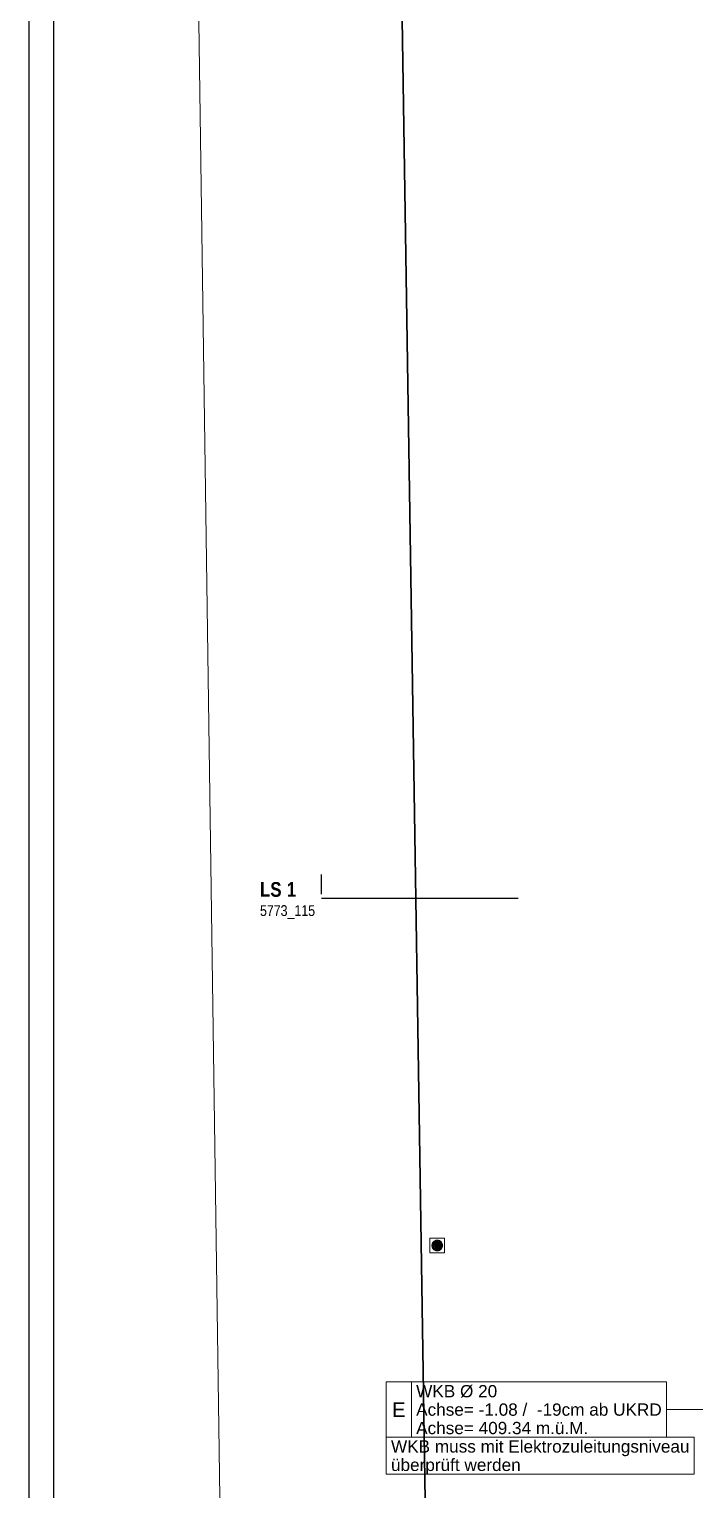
# Model space of a CAD drawing. Extents: x 885 to 2021, y 330 to 1122.
# Drawn here: x 886.4 to 1021.8, y 552.3 to 849.6 of the extents above; entities that cross this region are included whole.
import ezdxf
from ezdxf.lldxf.tags import DXFTag

# ---------------------------------------------------------------- set-up
doc = ezdxf.new("R2010")
doc.units = 0
doc.layers.get('0').update_dxf_attribs({"lineweight": 18})
for name, color, linetype, lineweight in [('000 Kataster', 7, 'Continuous', 25), ('000-3 Kataster Parzellengrenzen', 7, 'Continuous', 25), ('200 Schnittlinien', 7, 'Continuous', 25), ('320 Sanitär Neu', 7, 'Continuous', 25)]:
    doc.layers.add(name, color=color, linetype=linetype, lineweight=lineweight)
doc.layers.add('A_Durchbruchbeschriftung', color=7, linetype='Continuous', lineweight=18, true_color=0x008080)
doc.layers.add('GP_Kopf', color=7, linetype='Continuous', lineweight=25, true_color=0xffff80)
doc.styles.get("Standard").update_dxf_attribs({"font": 'arial.ttf'})
tags = doc.linetypes.add('Strich 6_1mm', pattern=[0.35, 0.3, -0.05]).pattern_tags.tags
tags[6:7] = [DXFTag(74, 4), DXFTag(75, 0), DXFTag(340, '0'), DXFTag(46, 1.0), DXFTag(50, 0.0), DXFTag(44, 0.0), DXFTag(45, 0.0)]
tags[4:5] = [DXFTag(74, 4), DXFTag(75, 0), DXFTag(340, '0'), DXFTag(46, 1.0), DXFTag(50, 0.0), DXFTag(44, 0.0), DXFTag(45, 0.0)]
tags = doc.linetypes.add('Strichpunkt 6_2_2mm Schnitt', pattern=[0.5, 0.3, -0.1, 0, -0.1]).pattern_tags.tags
tags[10:11] = [DXFTag(74, 4), DXFTag(75, 0), DXFTag(340, '0'), DXFTag(46, 1.0), DXFTag(50, 0.0), DXFTag(44, 0.0), DXFTag(45, 0.0)]
tags[8:9] = [DXFTag(74, 4), DXFTag(75, 0), DXFTag(340, '0'), DXFTag(46, 1.0), DXFTag(50, 0.0), DXFTag(44, 0.0), DXFTag(45, 0.0)]
tags[6:7] = [DXFTag(74, 4), DXFTag(75, 0), DXFTag(340, '0'), DXFTag(46, 1.0), DXFTag(50, 0.0), DXFTag(44, 0.0), DXFTag(45, 0.0)]
tags[4:5] = [DXFTag(74, 4), DXFTag(75, 0), DXFTag(340, '0'), DXFTag(46, 1.0), DXFTag(50, 0.0), DXFTag(44, 0.0), DXFTag(45, 0.0)]

# ---------------------------------------------------------------- blocks, each defined once
blk = doc.blocks.new('Polygon-A0T8DHY5AL', base_point=(891.37, 366.97))
at = {"color": 0, "linetype": 'ByBlock', "lineweight": -2, "ltscale": 0.25}
blk.add_line((891.37, 366.97), (891.37, 951.03), dxfattribs=at)
blk = doc.blocks.new('Polygon-A0T8DHY7AL', base_point=(886.37, 361.97))
at = {"color": 0, "linetype": 'ByBlock', "lineweight": -2, "ltscale": 0.25}
blk.add_line((886.37, 361.97), (886.37, 955.97), dxfattribs=at)
blk = doc.blocks.new('Referenz-A0T8DHYUAL', base_point=(896.59, 372.19))
at = {"layer": '000 Kataster', "color": 0, "linetype": 'Continuous', "lineweight": 13, "ltscale": 0.0169}
for p, q in [((920.72, 861.27), (925.3, 538.57)), ((920.72, 861.27), (925.3, 538.57)), ((962.14, 860.66), (967.16, 535.1)), ((967.16, 535.1), (962.14, 860.66))]:
    blk.add_line(p, q, dxfattribs=at)
at = {"layer": '000 Kataster', "color": 0, "linetype": 'Strich 6_1mm', "lineweight": 13, "ltscale": 0.002197}
blk.add_line((962.14, 860.66), (967.16, 535.1), dxfattribs=at)
at = {"layer": '000-3 Kataster Parzellengrenzen', "color": 0, "linetype": 'Continuous', "lineweight": -2, "ltscale": 0.0625}
for p, q in [((962.14, 860.66), (967.16, 535.1)), ((967.16, 535.1), (962.14, 860.66))]:
    blk.add_line(p, q, dxfattribs=at)
at = {"layer": '200 Schnittlinien', "color": 0, "lineweight": -2}
blk.add_line((945.86, 673.54), (945.86, 677.54), dxfattribs=at)
at = {"layer": '200 Schnittlinien', "color": 0, "linetype": 'Strichpunkt 6_2_2mm Schnitt', "lineweight": -2, "ltscale": 0.0625}
blk.add_line((945.86, 672.74), (985.86, 672.74), dxfattribs=at)
at = {"layer": '320 Sanitär Neu', "color": 0, "lineweight": 13}
for p, q in [((967.91, 603.5), (967.91, 600.5)), ((970.91, 603.5), (967.91, 603.5)), ((968.54, 602.5), (968.43, 602.5)), ((968.54, 601.5), (968.43, 601.5)), ((970.91, 600.5), (970.91, 603.5)), ((967.91, 600.5), (970.91, 600.5))]:
    blk.add_line(p, q, dxfattribs=at)
at = {"layer": '320 Sanitär Neu', "color": 0, "linetype": 'Continuous', "lineweight": 13, "ltscale": 0.0169}
for p, q in [((968.32, 602.15), (968.31, 602)), ((968.31, 602), (968.32, 601.86)), ((968.35, 602.29), (968.32, 602.15)), ((968.32, 601.86), (968.35, 601.72)), ((968.39, 602.42), (968.35, 602.29)), ((968.35, 601.72), (968.39, 601.58)), ((968.46, 602.55), (968.39, 602.42)), ((968.39, 601.58), (968.46, 601.45)), ((968.42, 602.13), (968.41, 602)), ((968.41, 602), (968.42, 601.87)), ((968.44, 602.26), (968.42, 602.13)), ((968.42, 601.87), (968.44, 601.74)), ((968.49, 602.39), (968.44, 602.26)), ((968.44, 601.74), (968.49, 601.62)), ((968.54, 602.67), (968.46, 602.55)), ((968.46, 601.45), (968.54, 601.33)), ((968.54, 602.5), (968.49, 602.39)), ((968.49, 601.62), (968.54, 601.5)), ((968.63, 602.78), (968.54, 602.67)), ((968.62, 602.61), (968.54, 602.5)), ((968.54, 601.5), (968.62, 601.39)), ((968.54, 601.33), (968.63, 601.22)), ((968.7, 602.71), (968.62, 602.61)), ((968.62, 601.39), (968.7, 601.3)), ((968.74, 602.88), (968.63, 602.78)), ((968.63, 601.22), (968.74, 601.13)), ((968.8, 602.8), (968.7, 602.71)), ((968.7, 601.3), (968.8, 601.21)), ((968.86, 602.96), (968.74, 602.88)), ((968.74, 601.13), (968.86, 601.05)), ((968.91, 602.87), (968.8, 602.8)), ((968.8, 601.21), (968.91, 601.14)), ((968.99, 603.02), (968.86, 602.96)), ((968.86, 601.05), (968.99, 600.99)), ((969.03, 602.93), (968.91, 602.87)), ((968.91, 601.14), (969.03, 601.08)), ((969.13, 603.07), (968.99, 603.02)), ((968.99, 600.99), (969.13, 600.94)), ((969.15, 602.97), (969.03, 602.93)), ((969.03, 601.08), (969.15, 601.04)), ((969.27, 603.09), (969.13, 603.07)), ((969.13, 600.94), (969.27, 600.91)), ((969.28, 602.99), (969.15, 602.97)), ((969.15, 601.04), (969.28, 601.01)), ((969.41, 603.1), (969.27, 603.09)), ((969.27, 600.91), (969.41, 600.9)), ((969.41, 603), (969.28, 602.99)), ((969.28, 601.01), (969.41, 601)), ((969.55, 603.09), (969.41, 603.1)), ((969.54, 602.99), (969.41, 603)), ((969.41, 601), (969.54, 601.01)), ((969.41, 600.9), (969.55, 600.91)), ((969.67, 602.97), (969.54, 602.99)), ((969.54, 601.01), (969.67, 601.04)), ((969.69, 603.07), (969.55, 603.09)), ((969.55, 600.91), (969.69, 600.94)), ((969.79, 602.93), (969.67, 602.97)), ((969.67, 601.04), (969.79, 601.08)), ((969.83, 603.02), (969.69, 603.07)), ((969.69, 600.94), (969.83, 600.99)), ((969.91, 602.87), (969.79, 602.93)), ((969.79, 601.08), (969.91, 601.14)), ((969.96, 602.96), (969.83, 603.02)), ((969.83, 600.99), (969.96, 601.05)), ((970.02, 602.8), (969.91, 602.87)), ((969.91, 601.14), (970.02, 601.21)), ((970.08, 602.88), (969.96, 602.96)), ((969.96, 601.05), (970.08, 601.13)), ((970.12, 602.71), (970.02, 602.8)), ((970.02, 601.21), (970.12, 601.3)), ((970.19, 602.78), (970.08, 602.88)), ((970.08, 601.13), (970.19, 601.22)), ((970.2, 602.61), (970.12, 602.71)), ((970.12, 601.3), (970.2, 601.39)), ((970.28, 602.67), (970.19, 602.78)), ((970.19, 601.22), (970.28, 601.33)), ((970.28, 602.5), (970.2, 602.61)), ((970.2, 601.39), (970.28, 601.5)), ((970.36, 602.55), (970.28, 602.67)), ((970.33, 602.39), (970.28, 602.5)), ((970.28, 601.5), (970.33, 601.62)), ((970.28, 601.33), (970.36, 601.45)), ((970.38, 602.26), (970.33, 602.39)), ((970.33, 601.62), (970.38, 601.74)), ((970.43, 602.42), (970.36, 602.55)), ((970.36, 601.45), (970.43, 601.58)), ((970.4, 602.13), (970.38, 602.26)), ((970.38, 601.74), (970.4, 601.87)), ((970.41, 602), (970.4, 602.13)), ((970.4, 601.87), (970.41, 602)), ((970.47, 602.29), (970.43, 602.42)), ((970.43, 601.58), (970.47, 601.72)), ((970.5, 602.15), (970.47, 602.29)), ((970.47, 601.72), (970.5, 601.86)), ((970.51, 602), (970.5, 602.15)), ((970.5, 601.86), (970.51, 602))]:
    blk.add_line(p, q, dxfattribs=at)
at = {"layer": '320 Sanitär Neu', "color": 0, "linetype": 'Continuous', "lineweight": 0, "ltscale": 0.0169}
for points in [[(968.32, 602), (968.31, 602), (968.32, 602.18)], [(968.32, 602), (968.31, 602), (968.32, 602.17)], [(968.32, 601.83), (968.32, 602), (968.31, 602)], [(968.32, 601.83), (968.32, 602), (968.31, 602)], [(968.36, 602.18), (968.32, 602.18), (968.36, 602.34)], [(968.36, 602.17), (968.32, 602.17), (968.36, 602.34)], [(968.35, 601.83), (968.32, 601.83), (968.32, 602.18)], [(968.36, 601.66), (968.36, 602.18), (968.32, 602.18)], [(968.35, 601.83), (968.32, 601.83), (968.32, 602.17)], [(968.36, 601.66), (968.36, 602.17), (968.32, 602.17)], [(968.36, 601.66), (968.35, 601.83), (968.32, 601.83)], [(968.36, 601.66), (968.35, 601.83), (968.32, 601.83)], [(968.41, 602.34), (968.36, 602.34), (968.41, 602.46)], [(968.41, 602.34), (968.36, 602.34), (968.41, 602.45)], [(968.41, 601.66), (968.36, 601.66), (968.36, 602.34)], [(968.41, 602.08), (968.41, 602.34), (968.36, 602.34)], [(968.41, 601.93), (968.39, 601.93), (968.36, 602.34)], [(968.41, 602.08), (968.4, 602.08), (968.36, 602.34)], [(968.4, 601.66), (968.36, 601.66), (968.36, 602.34)], [(968.41, 601.55), (968.41, 602.34), (968.36, 602.34)], [(968.41, 601.54), (968.41, 601.66), (968.36, 601.66)], [(968.41, 601.55), (968.4, 601.66), (968.36, 601.66)], [(968.41, 601.54), (968.41, 601.93), (968.39, 601.93)], [(968.41, 601.93), (968.41, 602.08), (968.4, 602.08)], [(968.43, 602.46), (968.41, 602.46), (968.43, 602.5)], [(968.42, 602.45), (968.41, 602.45), (968.42, 602.48)], [(968.43, 602.19), (968.41, 602.19), (968.41, 602.46)], [(968.43, 602.19), (968.43, 602.46), (968.41, 602.46)], [(968.42, 602.16), (968.41, 602.16), (968.41, 602.45)], [(968.42, 602.16), (968.42, 602.45), (968.41, 602.45)], [(968.41, 602.08), (968.43, 602.19), (968.41, 602.19)], [(968.42, 602), (968.41, 602), (968.42, 602.16)], [(968.41, 602), (968.42, 602.16), (968.41, 602.16)], [(968.42, 601.85), (968.42, 602), (968.41, 602)], [(968.42, 601.55), (968.41, 601.55), (968.41, 602)], [(968.42, 601.85), (968.41, 601.85), (968.41, 602)], [(968.43, 601.54), (968.41, 601.54), (968.41, 601.93)], [(968.43, 601.81), (968.42, 601.81), (968.41, 601.93)], [(968.42, 601.52), (968.42, 601.85), (968.41, 601.85)], [(968.42, 601.52), (968.42, 601.55), (968.41, 601.55)], [(968.43, 601.5), (968.43, 601.54), (968.41, 601.54)], [(968.43, 602.48), (968.42, 602.48), (968.43, 602.5)], [(968.43, 602.19), (968.42, 602.19), (968.42, 602.48)], [(968.43, 602.19), (968.43, 602.48), (968.42, 602.48)], [(968.46, 602.16), (968.42, 602.16), (968.46, 602.31)], [(968.42, 602.16), (968.43, 602.19), (968.42, 602.19)], [(968.45, 601.85), (968.42, 601.85), (968.42, 602.16)], [(968.46, 601.69), (968.46, 602.16), (968.42, 602.16)], [(968.46, 601.69), (968.45, 601.85), (968.42, 601.85)], [(968.43, 601.52), (968.42, 601.52), (968.42, 601.85)], [(968.43, 601.81), (968.42, 601.81), (968.42, 601.85)], [(968.43, 601.5), (968.43, 601.81), (968.42, 601.81)], [(968.43, 601.5), (968.43, 601.81), (968.42, 601.81)], [(968.43, 601.5), (968.43, 601.52), (968.42, 601.52)], [(968.46, 602.5), (968.43, 602.5), (968.46, 602.55)], [(968.44, 602.23), (968.43, 602.23), (968.43, 602.5)], [(968.44, 602.23), (968.44, 602.5), (968.43, 602.5)], [(968.46, 602.31), (968.43, 602.31), (968.43, 602.5)], [(968.46, 602.31), (968.46, 602.5), (968.43, 602.5)], [(968.43, 602.19), (968.46, 602.31), (968.43, 602.31)], [(968.43, 602.19), (968.44, 602.23), (968.43, 602.23)], [(968.43, 601.5), (968.44, 601.5), (968.43, 601.81)], [(968.44, 601.78), (968.43, 601.78), (968.43, 601.81)], [(968.46, 601.5), (968.43, 601.5), (968.43, 601.81)], [(968.46, 601.69), (968.44, 601.69), (968.43, 601.81)], [(968.44, 601.5), (968.44, 601.78), (968.43, 601.78)], [(968.46, 601.46), (968.46, 601.5), (968.43, 601.5)], [(968.48, 602.37), (968.44, 602.37), (968.44, 602.5)], [(968.48, 602.37), (968.48, 602.5), (968.44, 602.5)], [(968.44, 602.23), (968.48, 602.37), (968.44, 602.37)], [(968.44, 601.5), (968.48, 601.5), (968.44, 601.78)], [(968.48, 601.64), (968.46, 601.64), (968.44, 601.78)], [(968.46, 601.46), (968.46, 601.69), (968.44, 601.69)], [(968.52, 602.55), (968.46, 602.55), (968.52, 602.65)], [(968.52, 602.46), (968.46, 602.46), (968.46, 602.55)], [(968.52, 602.46), (968.52, 602.55), (968.46, 602.55)], [(968.52, 602.31), (968.46, 602.31), (968.52, 602.46)], [(968.46, 602.31), (968.52, 602.46), (968.46, 602.46)], [(968.51, 601.69), (968.46, 601.69), (968.46, 602.31)], [(968.52, 601.55), (968.52, 602.31), (968.46, 602.31)], [(968.52, 601.55), (968.51, 601.69), (968.46, 601.69)], [(968.5, 601.46), (968.46, 601.46), (968.46, 601.69)], [(968.52, 601.55), (968.48, 601.55), (968.46, 601.69)], [(968.48, 601.5), (968.48, 601.64), (968.46, 601.64)], [(968.52, 601.36), (968.5, 601.46), (968.46, 601.46)], [(968.48, 602.37), (968.54, 602.5), (968.48, 602.5)], [(968.48, 601.5), (968.54, 601.5), (968.48, 601.64)], [(968.52, 601.36), (968.52, 601.55), (968.48, 601.55)], [(968.6, 602.65), (968.52, 602.65), (968.6, 602.74)], [(968.52, 602.46), (968.52, 602.46), (968.52, 602.65)], [(968.52, 602.46), (968.52, 602.65), (968.52, 602.65)], [(968.52, 602.65), (968.52, 602.65), (968.52, 602.65)], [(968.6, 602.59), (968.52, 602.59), (968.52, 602.65)], [(968.6, 602.59), (968.6, 602.65), (968.52, 602.65)], [(968.6, 602.46), (968.52, 602.46), (968.6, 602.59)], [(968.52, 602.46), (968.6, 602.59), (968.52, 602.59)], [(968.59, 601.55), (968.52, 601.55), (968.52, 602.46)], [(968.6, 601.41), (968.6, 602.46), (968.52, 602.46)], [(968.52, 602.46), (968.52, 602.46), (968.52, 602.46)], [(968.6, 601.41), (968.59, 601.55), (968.52, 601.55)], [(968.52, 601.36), (968.52, 601.36), (968.52, 601.55)], [(968.52, 601.36), (968.52, 601.55), (968.52, 601.55)], [(968.52, 601.55), (968.52, 601.55), (968.52, 601.55)], [(968.57, 601.36), (968.52, 601.36), (968.52, 601.55)], [(968.6, 601.41), (968.56, 601.41), (968.52, 601.55)], [(968.52, 601.36), (968.52, 601.36), (968.52, 601.36)], [(968.6, 601.26), (968.57, 601.36), (968.52, 601.36)], [(968.6, 601.26), (968.6, 601.41), (968.56, 601.41)], [(968.63, 602.74), (968.6, 602.74), (968.63, 602.78)], [(968.63, 602.63), (968.6, 602.63), (968.6, 602.74)], [(968.63, 602.63), (968.63, 602.74), (968.6, 602.74)], [(968.7, 602.59), (968.6, 602.59), (968.7, 602.71)], [(968.6, 602.59), (968.63, 602.63), (968.6, 602.63)], [(968.69, 601.41), (968.6, 601.41), (968.6, 602.59)], [(968.7, 601.3), (968.7, 602.59), (968.6, 602.59)], [(968.7, 601.3), (968.69, 601.41), (968.6, 601.41)], [(968.63, 601.26), (968.6, 601.26), (968.6, 601.41)], [(968.63, 601.38), (968.61, 601.38), (968.6, 601.41)], [(968.63, 601.22), (968.63, 601.26), (968.6, 601.26)], [(968.63, 601.22), (968.63, 601.38), (968.61, 601.38)], [(968.7, 602.78), (968.63, 602.78), (968.7, 602.84)], [(968.7, 602.71), (968.63, 602.71), (968.63, 602.78)], [(968.7, 602.71), (968.7, 602.78), (968.63, 602.78)], [(968.63, 602.63), (968.7, 602.71), (968.63, 602.71)], [(968.68, 601.22), (968.63, 601.22), (968.63, 601.38)], [(968.7, 601.3), (968.66, 601.3), (968.63, 601.38)], [(968.7, 601.16), (968.68, 601.22), (968.63, 601.22)], [(968.7, 601.16), (968.7, 601.3), (968.66, 601.3)], [(968.76, 602.84), (968.7, 602.84), (968.76, 602.89)], [(968.76, 602.76), (968.7, 602.76), (968.7, 602.84)], [(968.76, 602.76), (968.76, 602.84), (968.7, 602.84)], [(968.82, 602.71), (968.7, 602.71), (968.82, 602.81)], [(968.7, 602.71), (968.76, 602.76), (968.7, 602.76)], [(968.81, 601.3), (968.7, 601.3), (968.7, 602.71)], [(968.82, 601.19), (968.82, 602.71), (968.7, 602.71)], [(968.82, 601.19), (968.81, 601.3), (968.7, 601.3)], [(968.75, 601.16), (968.7, 601.16), (968.7, 601.3)], [(968.76, 601.24), (968.72, 601.24), (968.7, 601.3)], [(968.76, 601.11), (968.75, 601.16), (968.7, 601.16)], [(968.76, 601.11), (968.76, 601.24), (968.72, 601.24)], [(968.82, 602.89), (968.76, 602.89), (968.82, 602.93)], [(968.82, 602.81), (968.76, 602.81), (968.76, 602.89)], [(968.82, 602.81), (968.82, 602.89), (968.76, 602.89)], [(968.76, 602.76), (968.82, 602.81), (968.76, 602.81)], [(968.81, 601.11), (968.76, 601.11), (968.76, 601.24)], [(968.82, 601.19), (968.78, 601.19), (968.76, 601.24)], [(968.82, 601.08), (968.81, 601.11), (968.76, 601.11)], [(968.82, 601.08), (968.82, 601.19), (968.78, 601.19)], [(968.91, 602.93), (968.82, 602.93), (968.91, 602.98)], [(968.91, 602.87), (968.82, 602.87), (968.82, 602.93)], [(968.91, 602.87), (968.91, 602.93), (968.82, 602.93)], [(968.96, 602.81), (968.82, 602.81), (968.96, 602.89)], [(968.82, 602.81), (968.91, 602.87), (968.82, 602.87)], [(968.95, 601.19), (968.82, 601.19), (968.82, 602.81)], [(968.96, 601.11), (968.96, 602.81), (968.82, 602.81)], [(968.96, 601.11), (968.95, 601.19), (968.82, 601.19)], [(968.88, 601.08), (968.82, 601.08), (968.82, 601.19)], [(968.91, 601.14), (968.85, 601.14), (968.82, 601.19)], [(968.91, 601.02), (968.88, 601.08), (968.82, 601.08)], [(968.91, 601.02), (968.91, 601.14), (968.85, 601.14)], [(968.96, 602.98), (968.91, 602.98), (968.96, 603)], [(968.96, 602.89), (968.91, 602.89), (968.91, 602.98)], [(968.96, 602.89), (968.96, 602.98), (968.91, 602.98)], [(968.91, 602.87), (968.96, 602.89), (968.91, 602.89)], [(968.95, 601.02), (968.91, 601.02), (968.91, 601.14)], [(968.96, 601.11), (968.92, 601.11), (968.91, 601.14)], [(968.96, 601), (968.95, 601.02), (968.91, 601.02)], [(968.96, 601), (968.96, 601.11), (968.92, 601.11)], [(969.07, 603), (968.96, 603), (969.07, 603.05)], [(969.07, 602.94), (968.96, 602.94), (968.96, 603)], [(969.07, 602.94), (969.07, 603), (968.96, 603)], [(969.1, 602.89), (968.96, 602.89), (969.1, 602.95)], [(968.96, 602.89), (969.07, 602.94), (968.96, 602.94)], [(969.1, 601.11), (968.96, 601.11), (968.96, 602.89)], [(969.1, 601.05), (969.1, 602.89), (968.96, 602.89)], [(969.1, 601.05), (969.1, 601.11), (968.96, 601.11)], [(969.04, 601), (968.96, 601), (968.96, 601.11)], [(969.07, 601.06), (968.99, 601.06), (968.96, 601.11)], [(969.07, 600.96), (969.04, 601), (968.96, 601)], [(969.07, 600.96), (969.07, 601.06), (968.99, 601.06)], [(969.1, 603.05), (969.07, 603.05), (969.1, 603.06)], [(969.1, 602.95), (969.07, 602.95), (969.07, 603.05)], [(969.1, 602.95), (969.1, 603.05), (969.07, 603.05)], [(969.07, 602.94), (969.1, 602.95), (969.07, 602.95)], [(969.1, 600.96), (969.07, 600.96), (969.07, 601.06)], [(969.1, 601.05), (969.07, 601.05), (969.07, 601.06)], [(969.1, 600.95), (969.1, 601.05), (969.07, 601.05)], [(969.1, 600.95), (969.1, 600.96), (969.07, 600.96)], [(969.24, 603.06), (969.1, 603.06), (969.24, 603.09)], [(969.24, 602.99), (969.1, 602.99), (969.1, 603.06)], [(969.24, 602.99), (969.24, 603.06), (969.1, 603.06)], [(969.25, 602.95), (969.1, 602.95), (969.25, 602.99)], [(969.1, 602.95), (969.24, 602.99), (969.1, 602.99)], [(969.25, 601.05), (969.1, 601.05), (969.1, 602.95)], [(969.25, 601.02), (969.25, 602.95), (969.1, 602.95)], [(969.25, 601.02), (969.25, 601.05), (969.1, 601.05)], [(969.2, 600.95), (969.1, 600.95), (969.1, 601.05)], [(969.24, 601.02), (969.13, 601.02), (969.1, 601.05)], [(969.24, 600.92), (969.2, 600.95), (969.1, 600.95)], [(969.24, 600.92), (969.24, 601.02), (969.13, 601.02)], [(969.25, 602.99), (969.24, 602.99), (969.24, 603.09)], [(969.25, 602.99), (969.25, 603.09), (969.24, 603.09)], [(969.25, 603.09), (969.24, 603.09), (969.25, 603.09)], [(969.24, 602.99), (969.25, 602.99), (969.24, 602.99)], [(969.25, 600.92), (969.24, 600.92), (969.24, 601.02)], [(969.25, 600.92), (969.25, 601.02), (969.24, 601.02)], [(969.25, 601.02), (969.24, 601.02), (969.24, 601.02)], [(969.25, 600.92), (969.25, 600.92), (969.24, 600.92)], [(969.41, 603.09), (969.25, 603.09), (969.41, 603.1)], [(969.41, 603), (969.25, 603), (969.25, 603.09)], [(969.41, 603), (969.41, 603.09), (969.25, 603.09)], [(969.41, 602.99), (969.25, 602.99), (969.41, 603)], [(969.25, 602.99), (969.41, 603), (969.25, 603)], [(969.41, 601.02), (969.25, 601.02), (969.25, 602.99)], [(969.41, 601), (969.41, 602.99), (969.25, 602.99)], [(969.41, 601), (969.41, 601.02), (969.25, 601.02)], [(969.39, 600.92), (969.25, 600.92), (969.25, 601.02)], [(969.41, 601), (969.27, 601), (969.25, 601.02)], [(969.41, 600.9), (969.39, 600.92), (969.25, 600.92)], [(969.41, 600.9), (969.41, 601), (969.27, 601)], [(969.55, 603), (969.41, 603), (969.41, 603.1)], [(969.57, 603.09), (969.43, 603.09), (969.41, 603.1)], [(969.57, 601.02), (969.41, 601.02), (969.41, 603)], [(969.57, 602.99), (969.41, 602.99), (969.41, 603)], [(969.57, 602.99), (969.55, 603), (969.41, 603)], [(969.57, 601.02), (969.57, 602.99), (969.41, 602.99)], [(969.41, 601), (969.57, 601.02), (969.41, 601.02)], [(969.57, 601), (969.41, 601), (969.57, 601.02)], [(969.57, 600.92), (969.41, 600.92), (969.41, 601)], [(969.57, 600.92), (969.57, 601), (969.41, 601)], [(969.41, 600.9), (969.57, 600.92), (969.41, 600.92)], [(969.57, 602.99), (969.57, 603.09), (969.43, 603.09)], [(969.58, 602.99), (969.57, 602.99), (969.57, 603.09)], [(969.58, 602.99), (969.58, 603.09), (969.57, 603.09)], [(969.58, 603.09), (969.57, 603.09), (969.57, 603.09)], [(969.72, 601.05), (969.57, 601.05), (969.57, 602.99)], [(969.72, 602.95), (969.57, 602.95), (969.57, 602.99)], [(969.58, 602.99), (969.58, 602.99), (969.57, 602.99)], [(969.72, 601.05), (969.72, 602.95), (969.57, 602.95)], [(969.57, 601.02), (969.72, 601.05), (969.57, 601.05)], [(969.58, 600.92), (969.57, 600.92), (969.57, 601.02)], [(969.58, 600.92), (969.58, 601.02), (969.57, 601.02)], [(969.58, 601.02), (969.57, 601.02), (969.58, 601.02)], [(969.57, 600.92), (969.58, 600.92), (969.57, 600.92)], [(969.69, 602.99), (969.58, 602.99), (969.58, 603.09)], [(969.72, 603.06), (969.62, 603.06), (969.58, 603.09)], [(969.72, 602.95), (969.69, 602.99), (969.58, 602.99)], [(969.72, 601.02), (969.58, 601.02), (969.72, 601.05)], [(969.72, 600.95), (969.58, 600.95), (969.58, 601.02)], [(969.72, 600.95), (969.72, 601.02), (969.58, 601.02)], [(969.58, 600.92), (969.72, 600.95), (969.58, 600.95)], [(969.72, 602.95), (969.72, 603.06), (969.62, 603.06)], [(969.75, 602.95), (969.72, 602.95), (969.72, 603.06)], [(969.75, 603.05), (969.72, 603.05), (969.72, 603.06)], [(969.75, 602.94), (969.75, 603.05), (969.72, 603.05)], [(969.86, 601.11), (969.72, 601.11), (969.72, 602.95)], [(969.86, 602.89), (969.72, 602.89), (969.72, 602.95)], [(969.75, 602.94), (969.75, 602.95), (969.72, 602.95)], [(969.86, 601.11), (969.86, 602.89), (969.72, 602.89)], [(969.72, 601.05), (969.86, 601.11), (969.72, 601.11)], [(969.75, 601.05), (969.72, 601.05), (969.75, 601.06)], [(969.75, 600.96), (969.72, 600.96), (969.72, 601.05)], [(969.75, 600.96), (969.75, 601.05), (969.72, 601.05)], [(969.72, 600.95), (969.75, 600.96), (969.72, 600.96)], [(969.83, 602.94), (969.75, 602.94), (969.75, 603.05)], [(969.86, 603), (969.78, 603), (969.75, 603.05)], [(969.86, 602.89), (969.83, 602.94), (969.75, 602.94)], [(969.86, 601.06), (969.75, 601.06), (969.86, 601.11)], [(969.86, 601), (969.75, 601), (969.75, 601.06)], [(969.86, 601), (969.86, 601.06), (969.75, 601.06)], [(969.75, 600.96), (969.86, 601), (969.75, 601)], [(969.86, 602.89), (969.86, 603), (969.78, 603)], [(969.9, 602.89), (969.86, 602.89), (969.86, 603)], [(969.91, 602.98), (969.87, 602.98), (969.86, 603)], [(970, 601.19), (969.86, 601.19), (969.86, 602.89)], [(970, 602.81), (969.87, 602.81), (969.86, 602.89)], [(969.91, 602.87), (969.9, 602.89), (969.86, 602.89)], [(969.86, 601.11), (970, 601.19), (969.86, 601.19)], [(969.91, 601.11), (969.86, 601.11), (969.91, 601.14)], [(969.91, 601.02), (969.86, 601.02), (969.86, 601.11)], [(969.91, 601.02), (969.91, 601.11), (969.86, 601.11)], [(969.86, 601), (969.91, 601.02), (969.86, 601.02)], [(969.91, 602.87), (969.91, 602.98), (969.87, 602.98)], [(970, 601.19), (970, 602.81), (969.87, 602.81)], [(969.97, 602.87), (969.91, 602.87), (969.91, 602.98)], [(970, 602.93), (969.94, 602.93), (969.91, 602.98)], [(970, 602.81), (969.97, 602.87), (969.91, 602.87)], [(970, 601.14), (969.91, 601.14), (970, 601.19)], [(970, 601.08), (969.91, 601.08), (969.91, 601.14)], [(970, 601.08), (970, 601.14), (969.91, 601.14)], [(969.91, 601.02), (970, 601.08), (969.91, 601.08)], [(970, 602.81), (970, 602.93), (969.94, 602.93)], [(970.04, 602.81), (970, 602.81), (970, 602.93)], [(970.06, 602.89), (970.01, 602.89), (970, 602.93)], [(970.12, 601.3), (970, 601.3), (970, 602.81)], [(970.12, 602.71), (970.01, 602.71), (970, 602.81)], [(970.06, 602.76), (970.04, 602.81), (970, 602.81)], [(970, 601.19), (970.12, 601.3), (970, 601.3)], [(970.06, 601.19), (970, 601.19), (970.06, 601.24)], [(970.06, 601.11), (970, 601.11), (970, 601.19)], [(970.06, 601.11), (970.06, 601.19), (970, 601.19)], [(970, 601.08), (970.06, 601.11), (970, 601.11)], [(970.06, 602.76), (970.06, 602.89), (970.01, 602.89)], [(970.12, 601.3), (970.12, 602.71), (970.01, 602.71)], [(970.1, 602.76), (970.06, 602.76), (970.06, 602.89)], [(970.12, 602.84), (970.07, 602.84), (970.06, 602.89)], [(970.12, 602.71), (970.1, 602.76), (970.06, 602.76)], [(970.12, 601.24), (970.06, 601.24), (970.12, 601.3)], [(970.12, 601.16), (970.06, 601.16), (970.06, 601.24)], [(970.12, 601.16), (970.12, 601.24), (970.06, 601.24)], [(970.06, 601.11), (970.12, 601.16), (970.06, 601.16)], [(970.12, 602.71), (970.12, 602.84), (970.07, 602.84)], [(970.16, 602.71), (970.12, 602.71), (970.12, 602.84)], [(970.19, 602.78), (970.14, 602.78), (970.12, 602.84)], [(970.22, 601.41), (970.12, 601.41), (970.12, 602.71)], [(970.22, 602.59), (970.13, 602.59), (970.12, 602.71)], [(970.19, 602.63), (970.16, 602.71), (970.12, 602.71)], [(970.12, 601.3), (970.22, 601.41), (970.12, 601.41)], [(970.19, 601.3), (970.12, 601.3), (970.19, 601.38)], [(970.19, 601.22), (970.12, 601.22), (970.12, 601.3)], [(970.19, 601.22), (970.19, 601.3), (970.12, 601.3)], [(970.12, 601.16), (970.19, 601.22), (970.12, 601.22)], [(970.22, 601.41), (970.22, 602.59), (970.13, 602.59)], [(970.19, 602.63), (970.19, 602.78), (970.14, 602.78)], [(970.21, 602.63), (970.19, 602.63), (970.19, 602.78)], [(970.22, 602.74), (970.19, 602.74), (970.19, 602.78)], [(970.22, 602.59), (970.22, 602.74), (970.19, 602.74)], [(970.22, 602.59), (970.21, 602.63), (970.19, 602.63)], [(970.22, 601.38), (970.19, 601.38), (970.22, 601.41)], [(970.22, 601.26), (970.19, 601.26), (970.19, 601.38)], [(970.22, 601.26), (970.22, 601.38), (970.19, 601.38)], [(970.19, 601.22), (970.22, 601.26), (970.19, 601.26)], [(970.26, 602.59), (970.22, 602.59), (970.22, 602.74)], [(970.3, 602.65), (970.25, 602.65), (970.22, 602.74)], [(970.3, 601.55), (970.22, 601.55), (970.22, 602.59)], [(970.3, 602.46), (970.23, 602.46), (970.22, 602.59)], [(970.3, 602.46), (970.26, 602.59), (970.22, 602.59)], [(970.22, 601.41), (970.3, 601.55), (970.22, 601.55)], [(970.3, 601.41), (970.22, 601.41), (970.3, 601.55)], [(970.3, 601.36), (970.22, 601.36), (970.22, 601.41)], [(970.3, 601.36), (970.3, 601.41), (970.22, 601.41)], [(970.22, 601.26), (970.3, 601.36), (970.22, 601.36)], [(970.3, 601.55), (970.3, 602.46), (970.23, 602.46)], [(970.3, 602.46), (970.3, 602.65), (970.25, 602.65)], [(970.3, 602.46), (970.3, 602.46), (970.3, 602.65)], [(970.3, 602.46), (970.3, 602.65), (970.3, 602.65)], [(970.3, 602.65), (970.3, 602.65), (970.3, 602.65)], [(970.34, 602.46), (970.3, 602.46), (970.3, 602.65)], [(970.36, 602.55), (970.32, 602.55), (970.3, 602.65)], [(970.36, 601.69), (970.3, 601.69), (970.3, 602.46)], [(970.36, 602.31), (970.31, 602.31), (970.3, 602.46)], [(970.3, 602.46), (970.3, 602.46), (970.3, 602.46)], [(970.36, 602.31), (970.34, 602.46), (970.3, 602.46)], [(970.3, 601.55), (970.36, 601.69), (970.3, 601.69)], [(970.36, 601.55), (970.3, 601.55), (970.36, 601.69)], [(970.3, 601.36), (970.3, 601.36), (970.3, 601.55)], [(970.3, 601.36), (970.3, 601.55), (970.3, 601.55)], [(970.3, 601.55), (970.3, 601.55), (970.3, 601.55)], [(970.36, 601.46), (970.3, 601.46), (970.3, 601.55)], [(970.36, 601.46), (970.36, 601.55), (970.3, 601.55)], [(970.3, 601.36), (970.36, 601.46), (970.3, 601.46)], [(970.3, 601.36), (970.3, 601.36), (970.3, 601.36)], [(970.36, 601.69), (970.36, 602.31), (970.31, 602.31)], [(970.36, 602.31), (970.36, 602.55), (970.32, 602.55)], [(970.38, 602.31), (970.36, 602.31), (970.36, 602.55)], [(970.39, 602.5), (970.36, 602.5), (970.36, 602.55)], [(970.39, 602.19), (970.39, 602.5), (970.36, 602.5)], [(970.4, 601.85), (970.36, 601.85), (970.36, 602.31)], [(970.4, 602.16), (970.37, 602.16), (970.36, 602.31)], [(970.39, 602.19), (970.38, 602.31), (970.36, 602.31)], [(970.36, 601.69), (970.4, 601.85), (970.36, 601.85)], [(970.39, 601.69), (970.36, 601.69), (970.39, 601.81)], [(970.39, 601.5), (970.36, 601.5), (970.36, 601.69)], [(970.39, 601.5), (970.39, 601.69), (970.36, 601.69)], [(970.36, 601.46), (970.39, 601.5), (970.36, 601.5)], [(970.4, 601.85), (970.4, 602.16), (970.37, 602.16)], [(970.4, 602.19), (970.39, 602.19), (970.39, 602.5)], [(970.4, 602.48), (970.39, 602.48), (970.39, 602.5)], [(970.4, 602.16), (970.4, 602.48), (970.39, 602.48)], [(970.4, 602.16), (970.4, 602.19), (970.39, 602.19)], [(970.4, 601.81), (970.39, 601.81), (970.4, 601.85)], [(970.4, 601.52), (970.39, 601.52), (970.39, 601.81)], [(970.4, 601.52), (970.4, 601.81), (970.39, 601.81)], [(970.39, 601.5), (970.4, 601.52), (970.39, 601.52)], [(970.41, 602.16), (970.4, 602.16), (970.4, 602.48)], [(970.41, 602.45), (970.4, 602.45), (970.4, 602.48)], [(970.41, 602), (970.41, 602.45), (970.4, 602.45)], [(970.41, 602), (970.4, 602), (970.4, 602.16)], [(970.41, 602), (970.41, 602.16), (970.4, 602.16)], [(970.4, 601.85), (970.41, 602), (970.4, 602)], [(970.41, 601.85), (970.4, 601.85), (970.41, 602)], [(970.41, 601.55), (970.4, 601.55), (970.4, 601.85)], [(970.41, 601.55), (970.41, 601.85), (970.4, 601.85)], [(970.4, 601.52), (970.41, 601.55), (970.4, 601.55)], [(970.46, 601.66), (970.41, 601.66), (970.41, 602.45)], [(970.46, 602.34), (970.42, 602.34), (970.41, 602.45)], [(970.41, 601.55), (970.46, 601.66), (970.41, 601.66)], [(970.46, 601.66), (970.46, 602.34), (970.42, 602.34)], [(970.5, 601.83), (970.46, 601.83), (970.46, 602.34)], [(970.5, 602.17), (970.47, 602.17), (970.46, 602.34)], [(970.46, 601.66), (970.5, 601.83), (970.46, 601.83)], [(970.5, 601.83), (970.5, 602.17), (970.47, 602.17)], [(970.51, 602), (970.5, 602), (970.5, 602.17)], [(970.5, 601.83), (970.51, 602), (970.5, 602)]]:
    blk.add_solid(points, dxfattribs=at)
at = {"layer": '200 Schnittlinien', "color": 0, "linetype": 'Continuous', "lineweight": 13, "ltscale": 0.002197, "attachment_point": 1}
for s, insert, char_height in [('{\\fArial Narrow|b1|i0;LS}', (933.33, 675.99), 3), ('{\\fArial Narrow|b1|i0;1}', (938.8, 675.99), 3), ('{\\fArial Narrow;5773_115}', (933.33, 671.29), 2.2)]:
    blk.add_mtext(s, dxfattribs=dict(at, insert=insert, char_height=char_height))
blk = doc.blocks.new('Durchbruch beschriften-A0T8DI0AAL', base_point=(959.02, 562.98))
at = {"color": 0, "linetype": 'ByBlock', "lineweight": -2, "ltscale": 0.18}
for p, q in [((959.02, 562.98), (959.02, 574.23)), ((959.02, 574.23), (1016.05, 574.23)), ((964.14, 562.98), (964.14, 574.23)), ((1016.05, 574.23), (1016.05, 562.98)), ((1016.05, 568.61), (1035.78, 568.61)), ((1016.05, 562.98), (959.02, 562.98))]:
    blk.add_line(p, q, dxfattribs=at)
at = {"color": 0, "linetype": 'ByBlock', "lineweight": -2, "ltscale": 0.18, "char_height": 2.5, "attachment_point": 1}
for s, insert in [('{\\fArial; WKB Ø 20 }', (964.14, 573.61)), ('{\\fArial; Achse= -1.08 /  -19cm ab UKRD }', (964.14, 569.86)), ('{\\fArial; Achse= 409.34 m.ü.M. }', (964.14, 566.11))]:
    blk.add_mtext(s, dxfattribs=dict(at, insert=insert))
at = {"color": 40, "linetype": 'ByBlock', "lineweight": -2, "ltscale": 0.18, "true_color": 0xffbf00, "insert": (960.18, 570.11), "char_height": 3, "attachment_point": 1}
blk.add_mtext('{\\fArial;E}', dxfattribs=at)
blk = doc.blocks.new('Durchbruch beschriften-A0T8DI3KAL', base_point=(959.02, 555.48))
at = {"color": 0, "linetype": 'ByBlock', "lineweight": -2, "ltscale": 0.18}
for p, q in [((959.02, 555.48), (959.02, 562.98)), ((959.02, 562.98), (1021.69, 562.98)), ((1021.69, 562.98), (1021.69, 555.48)), ((1021.69, 555.48), (959.02, 555.48))]:
    blk.add_line(p, q, dxfattribs=at)
at = {"color": 0, "linetype": 'ByBlock', "lineweight": -2, "ltscale": 0.18, "char_height": 2.5, "attachment_point": 1}
for s, insert in [('{\\fArial; WKB muss mit Elektrozuleitungsniveau }', (959.02, 562.36)), ('{\\fArial; überprüft werden }', (959.02, 558.61))]:
    blk.add_mtext(s, dxfattribs=dict(at, insert=insert))

msp = doc.modelspace()

# ---------------------------------------------------------------- block references
at = {"color": 8, "lineweight": 25, "ltscale": 0.25, "true_color": 0x808080}
msp.add_blockref('Referenz-A0T8DHYUAL', (896.59, 372.19), dxfattribs=at)
at = {"layer": 'A_Durchbruchbeschriftung', "ltscale": 0.18}
for name, p in [('Durchbruch beschriften-A0T8DI0AAL', (959.02, 562.98)), ('Durchbruch beschriften-A0T8DI3KAL', (959.02, 555.48))]:
    msp.add_blockref(name, p, dxfattribs=at)
at = {"layer": 'GP_Kopf', "ltscale": 0.25}
for name, p in [('Polygon-A0T8DHY7AL', (886.37, 361.97)), ('Polygon-A0T8DHY5AL', (891.37, 366.97))]:
    msp.add_blockref(name, p, dxfattribs=at)

doc.saveas('drawing.dxf')
